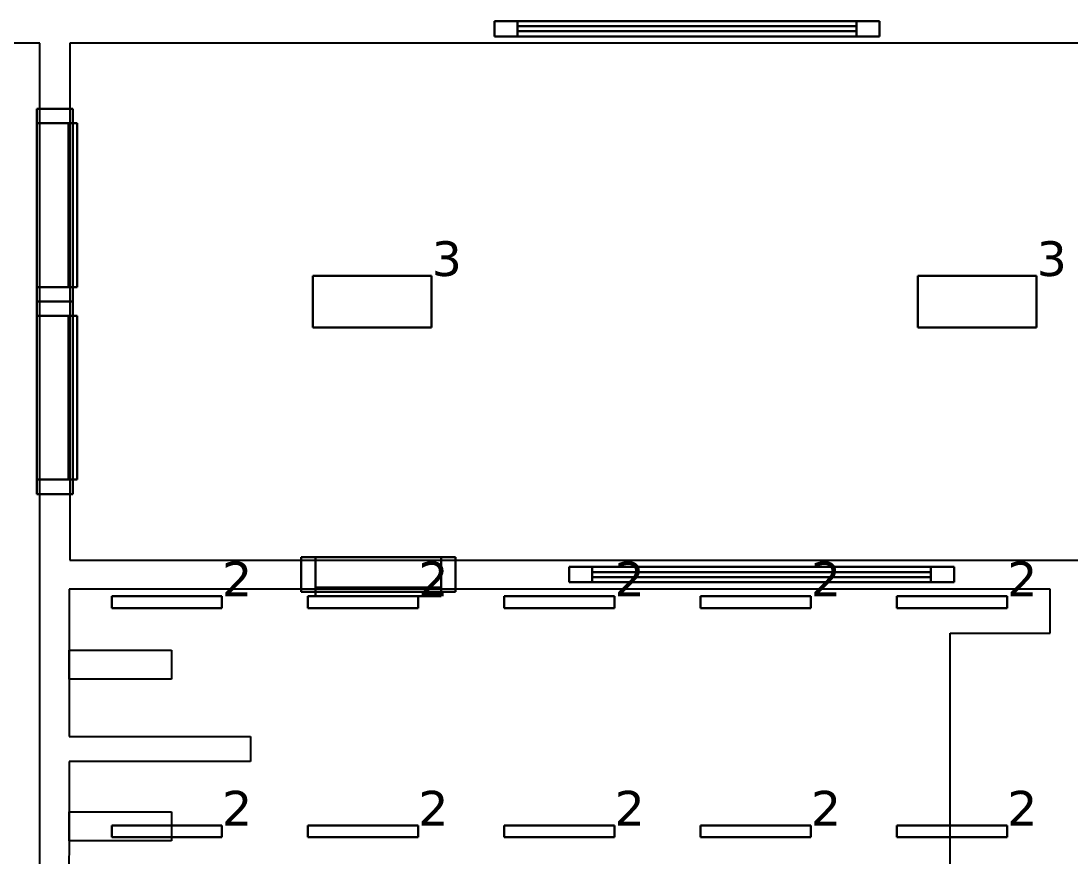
# Model space of a CAD drawing. Header units: inches. Extents: x 28 to 141, y 59 to 110.
# Drawn here: x 83.41 to 88.86, y 88.72 to 93.06 of the extents above; entities that cross this region are included whole.
import ezdxf

# ---------------------------------------------------------------- set-up
doc = ezdxf.new("R2010")
doc.units = ezdxf.units.IN
doc.header["$MEASUREMENT"] = 0
for name, color, linetype, true_color in [('DLX_BLD1_APERT', 7, 'Continuous', 0x969696), ('DLX_BLD1_CALC', 3, 'Continuous', 0x00ff00), ('DLX_BLD1_LUM', 7, 'Continuous', 0xffd400), ('DLX_BLD1_LUMKEY_IDX', 7, 'Continuous', 0x969696)]:
    doc.layers.add(name, color=color, linetype=linetype, true_color=true_color)
doc.styles.add('TableTextStyle', font='')
doc.styles.get('TableTextStyle').set_extended_font_data('VERDANA.TTF')

msp = doc.modelspace()

# ---------------------------------------------------------------- linework, layer by layer
at = {"layer": 'DLX_BLD1_APERT'}
for points in [[(87.8697, 93.063, 0), (85.8697, 93.063, 0)], [(85.8697, 93.063, 0), (85.8697, 92.983, 0)], [(85.8697, 92.983, 0), (85.8697, 93.063, 0)], [(85.8697, 93.063, 0), (87.8697, 93.063, 0)], [(85.8697, 92.983, 0), (85.8697, 93.063, 0)], [(85.8697, 93.063, 0), (85.8697, 93.063, 0)], [(85.8697, 93.063, 0), (85.8697, 92.983, 0)], [(85.8697, 93.063, 0), (87.8697, 93.063, 0)], [(87.8697, 93.063, 0), (85.8697, 93.063, 0)], [(85.8697, 93.063, 0), (85.8697, 93.063, 0)], [(85.9897, 93.063, 0), (85.9897, 93.063, 0)], [(85.9897, 93.063, 0), (87.7497, 93.063, 0)], [(87.7497, 93.063, 0), (85.9897, 93.063, 0)], [(85.9897, 93.0355, 0), (85.9897, 93.063, 0)], [(85.9897, 93.063, 0), (87.7497, 93.063, 0)], [(87.7497, 93.063, 0), (85.9897, 93.063, 0)], [(85.9897, 93.063, 0), (85.9897, 93.0355, 0)], [(85.9897, 93.0355, 0), (85.9897, 93.063, 0)], [(85.9897, 93.063, 0), (85.9897, 93.063, 0)], [(85.9897, 93.063, 0), (85.9897, 93.0355, 0)], [(87.7497, 93.063, 0), (87.7497, 93.063, 0)], [(87.7497, 93.063, 0), (87.7497, 93.0355, 0)], [(87.7497, 93.0355, 0), (87.7497, 93.063, 0)], [(87.7497, 93.063, 0), (87.7497, 93.063, 0)], [(87.7497, 93.063, 0), (87.7497, 93.0355, 0)], [(87.7497, 93.0355, 0), (87.7497, 93.063, 0)], [(87.8697, 92.983, 0), (87.8697, 93.063, 0)], [(87.8697, 92.983, 0), (87.8697, 93.063, 0)], [(87.8697, 93.063, 0), (87.8697, 93.063, 0)], [(87.8697, 93.063, 0), (87.8697, 92.983, 0)], [(87.8697, 93.063, 0), (87.8697, 92.983, 0)], [(87.8697, 93.063, 0), (87.8697, 93.063, 0)], [(87.7497, 93.0355, 0), (85.9897, 93.0355, 0)], [(85.9897, 93.0355, 0), (87.7497, 93.0355, 0)], [(85.9897, 93.0105, 0), (85.9897, 93.0355, 0)], [(85.9897, 93.0355, 0), (87.7497, 93.0355, 0)], [(87.7497, 93.0355, 0), (85.9897, 93.0355, 0)], [(85.9897, 93.0355, 0), (85.9897, 93.0105, 0)], [(85.9897, 93.0355, 0), (85.9897, 93.0355, 0)], [(85.9897, 93.0355, 0), (85.9897, 93.0355, 0)], [(85.9897, 93.0355, 0), (85.9897, 93.0105, 0)], [(85.9897, 93.0105, 0), (85.9897, 93.0355, 0)], [(87.7497, 93.0355, 0), (85.9897, 93.0355, 0)], [(85.9897, 93.0355, 0), (85.9897, 93.0105, 0)], [(85.9897, 93.0355, 0), (87.7497, 93.0355, 0)], [(87.7497, 93.0355, 0), (85.9897, 93.0355, 0)], [(85.9897, 93.0355, 0), (85.9897, 93.0355, 0)], [(85.9897, 93.0105, 0), (85.9897, 93.0355, 0)], [(85.9897, 93.0355, 0), (87.7497, 93.0355, 0)], [(85.9897, 93.0105, 0), (85.9897, 93.0355, 0)], [(85.9897, 93.0355, 0), (85.9897, 93.0355, 0)], [(85.9897, 93.0355, 0), (85.9897, 93.0105, 0)], [(85.9897, 93.0105, 0), (87.7497, 93.0105, 0)], [(85.9897, 92.983, 0), (85.9897, 93.0105, 0)], [(85.9897, 93.0105, 0), (85.9897, 93.0105, 0)], [(85.9897, 93.0105, 0), (85.9897, 92.983, 0)], [(85.9897, 92.983, 0), (85.9897, 93.0105, 0)], [(87.7497, 93.0105, 0), (85.9897, 93.0105, 0)], [(85.9897, 93.0105, 0), (85.9897, 92.983, 0)], [(87.7497, 93.0105, 0), (85.9897, 93.0105, 0)], [(85.9897, 93.0105, 0), (87.7497, 93.0105, 0)], [(85.9897, 93.0105, 0), (85.9897, 93.0105, 0)], [(85.9897, 93.0105, 0), (87.7497, 93.0105, 0)], [(87.7497, 93.0105, 0), (85.9897, 93.0105, 0)], [(85.9897, 93.0105, 0), (85.9897, 93.0105, 0)], [(85.9897, 93.0105, 0), (87.7497, 93.0105, 0)], [(87.7497, 93.0105, 0), (85.9897, 93.0105, 0)], [(85.9897, 93.0105, 0), (85.9897, 93.0105, 0)], [(87.7497, 93.0355, 0), (87.7497, 93.0105, 0)], [(87.7497, 93.0355, 0), (87.7497, 93.0355, 0)], [(87.7497, 93.0355, 0), (87.7497, 93.0355, 0)], [(87.7497, 93.0355, 0), (87.7497, 93.0105, 0)], [(87.7497, 93.0105, 0), (87.7497, 93.0355, 0)], [(87.7497, 93.0105, 0), (87.7497, 93.0355, 0)], [(87.7497, 93.0105, 0), (87.7497, 93.0355, 0)], [(87.7497, 93.0355, 0), (87.7497, 93.0355, 0)], [(87.7497, 93.0355, 0), (87.7497, 93.0105, 0)], [(87.7497, 93.0105, 0), (87.7497, 93.0355, 0)], [(87.7497, 93.0355, 0), (87.7497, 93.0355, 0)], [(87.7497, 93.0355, 0), (87.7497, 93.0105, 0)], [(87.7497, 93.0105, 0), (87.7497, 92.983, 0)], [(87.7497, 93.0105, 0), (87.7497, 93.0105, 0)], [(87.7497, 93.0105, 0), (87.7497, 92.983, 0)], [(87.7497, 92.983, 0), (87.7497, 93.0105, 0)], [(87.7497, 92.983, 0), (87.7497, 93.0105, 0)], [(87.7497, 93.0105, 0), (87.7497, 93.0105, 0)], [(87.7497, 93.0105, 0), (87.7497, 93.0105, 0)], [(87.7497, 93.0105, 0), (87.7497, 93.0105, 0)], [(85.8697, 92.983, 0), (87.8697, 92.983, 0)], [(87.8697, 92.983, 0), (85.8697, 92.983, 0)], [(85.8697, 92.983, 0), (85.8697, 92.983, 0)], [(85.8697, 92.983, 0), (87.8697, 92.983, 0)], [(87.8697, 92.983, 0), (85.8697, 92.983, 0)], [(85.8697, 92.983, 0), (85.8697, 92.983, 0)], [(85.9897, 92.983, 0), (85.9897, 92.983, 0)], [(85.9897, 92.983, 0), (87.7497, 92.983, 0)], [(87.7497, 92.983, 0), (85.9897, 92.983, 0)], [(87.7497, 92.983, 0), (85.9897, 92.983, 0)], [(85.9897, 92.983, 0), (85.9897, 92.983, 0)], [(85.9897, 92.983, 0), (87.7497, 92.983, 0)], [(87.7497, 92.983, 0), (87.7497, 92.983, 0)], [(87.7497, 92.983, 0), (87.7497, 92.983, 0)], [(87.8697, 92.983, 0), (87.8697, 92.983, 0)], [(87.8697, 92.983, 0), (87.8697, 92.983, 0)], [(83.6783, 92.6068, 0), (83.4926, 92.6068, 0)], [(83.4926, 92.6068, 0), (83.4926, 91.6068, 0)], [(83.6783, 92.6068, 0), (83.4926, 92.6068, 0)], [(83.4926, 92.6068, 0), (83.4926, 92.6068, 0)], [(83.4926, 92.6068, 0), (83.6783, 92.6068, 0)], [(83.4926, 92.5319, 0), (83.4926, 92.6068, 0)], [(83.4926, 92.6068, 0), (83.6783, 92.6068, 0)], [(83.4926, 91.6068, 0), (83.4926, 92.6068, 0)], [(83.4926, 92.6068, 0), (83.4926, 92.6068, 0)], [(83.4926, 92.6068, 0), (83.4926, 92.5319, 0)], [(83.6783, 91.6068, 0), (83.6783, 92.6068, 0)], [(83.6783, 92.6068, 0), (83.6783, 92.6068, 0)], [(83.6783, 92.6068, 0), (83.6783, 92.5319, 0)], [(83.6783, 92.5319, 0), (83.6783, 92.6068, 0)], [(83.6783, 92.6068, 0), (83.6783, 92.6068, 0)], [(83.6783, 92.6068, 0), (83.6783, 91.6068, 0)], [(83.6558, 92.5319, 0), (83.4926, 92.5319, 0)], [(83.4926, 92.5319, 0), (83.4926, 92.5319, 0)], [(83.4926, 92.5319, 0), (83.4926, 91.6818, 0)], [(83.4926, 91.6818, 0), (83.4926, 92.5319, 0)], [(83.4926, 92.5319, 0), (83.6558, 92.5319, 0)], [(83.6558, 92.5319, 0), (83.4926, 92.5319, 0)], [(83.4926, 92.5319, 0), (83.4926, 92.5319, 0)], [(83.4926, 92.5319, 0), (83.6558, 92.5319, 0)], [(83.6783, 92.5319, 0), (83.6558, 92.5319, 0)], [(83.6558, 92.5319, 0), (83.6558, 91.6818, 0)], [(83.6558, 92.5319, 0), (83.6558, 92.5319, 0)], [(83.6558, 91.6818, 0), (83.6558, 92.5319, 0)], [(83.6558, 92.5319, 0), (83.6783, 92.5319, 0)], [(83.6558, 92.5319, 0), (83.6558, 92.5319, 0)], [(83.6558, 92.5319, 0), (83.6783, 92.5319, 0)], [(83.6783, 92.5319, 0), (83.6558, 92.5319, 0)], [(83.6558, 91.6818, 0), (83.6558, 92.5319, 0)], [(83.6558, 92.5319, 0), (83.6558, 92.5319, 0)], [(83.6558, 92.5319, 0), (83.6558, 91.6818, 0)], [(83.6558, 91.6818, 0), (83.6558, 92.5319, 0)], [(83.6558, 92.5319, 0), (83.6783, 92.5319, 0)], [(83.6783, 92.5319, 0), (83.6558, 92.5319, 0)], [(83.6558, 92.5319, 0), (83.6558, 91.6818, 0)], [(83.6783, 92.5319, 0), (83.6558, 92.5319, 0)], [(83.6558, 92.5319, 0), (83.6558, 92.5319, 0)], [(83.6558, 92.5319, 0), (83.6783, 92.5319, 0)], [(83.6783, 91.6818, 0), (83.6783, 92.5319, 0)], [(83.6783, 92.5319, 0), (83.6783, 92.5319, 0)], [(83.6783, 92.5319, 0), (83.6783, 91.6818, 0)], [(83.6783, 92.5319, 0), (83.6783, 92.5319, 0)], [(83.6783, 92.5319, 0), (83.7008, 92.5319, 0)], [(83.6783, 92.5319, 0), (83.6783, 92.5319, 0)], [(83.6783, 92.5319, 0), (83.7008, 92.5319, 0)], [(83.7008, 92.5319, 0), (83.6783, 92.5319, 0)], [(83.6783, 92.5319, 0), (83.6783, 91.6818, 0)], [(83.7008, 92.5319, 0), (83.6783, 92.5319, 0)], [(83.6783, 91.6818, 0), (83.6783, 92.5319, 0)], [(83.6783, 92.5319, 0), (83.6783, 92.5319, 0)], [(83.7008, 92.5319, 0), (83.7008, 91.6818, 0)], [(83.7008, 91.6818, 0), (83.7008, 92.5319, 0)], [(83.7008, 92.5319, 0), (83.7008, 92.5319, 0)], [(83.7008, 92.5319, 0), (83.7008, 91.6818, 0)], [(83.7008, 92.5319, 0), (83.7008, 92.5319, 0)], [(83.7008, 91.6818, 0), (83.7008, 92.5319, 0)], [(83.4926, 91.6818, 0), (83.6558, 91.6818, 0)], [(83.4926, 91.6068, 0), (83.4926, 91.6818, 0)], [(83.4926, 91.6818, 0), (83.4926, 91.6818, 0)], [(83.4926, 91.6818, 0), (83.4926, 91.6068, 0)], [(83.6558, 91.6818, 0), (83.4926, 91.6818, 0)], [(83.6558, 91.6818, 0), (83.4926, 91.6818, 0)], [(83.4926, 91.6818, 0), (83.4926, 91.6818, 0)], [(83.4926, 91.6818, 0), (83.6558, 91.6818, 0)], [(83.6558, 91.6818, 0), (83.6783, 91.6818, 0)], [(83.6558, 91.6818, 0), (83.6558, 91.6818, 0)], [(83.6783, 91.6818, 0), (83.6558, 91.6818, 0)], [(83.6558, 91.6818, 0), (83.6558, 91.6818, 0)], [(83.6558, 91.6818, 0), (83.6783, 91.6818, 0)], [(83.6783, 91.6818, 0), (83.6558, 91.6818, 0)], [(83.6558, 91.6818, 0), (83.6558, 91.6818, 0)], [(83.6783, 91.6818, 0), (83.6558, 91.6818, 0)], [(83.6783, 91.6818, 0), (83.6558, 91.6818, 0)], [(83.6558, 91.6818, 0), (83.6558, 91.6818, 0)], [(83.6558, 91.6818, 0), (83.6783, 91.6818, 0)], [(83.6558, 91.6818, 0), (83.6783, 91.6818, 0)], [(83.6783, 91.6818, 0), (83.6783, 91.6068, 0)], [(83.6783, 91.6818, 0), (83.6783, 91.6818, 0)], [(83.6783, 91.6068, 0), (83.6783, 91.6818, 0)], [(83.6783, 91.6818, 0), (83.6783, 91.6818, 0)], [(83.7008, 91.6818, 0), (83.6783, 91.6818, 0)], [(83.6783, 91.6818, 0), (83.6783, 91.6818, 0)], [(83.6783, 91.6818, 0), (83.7008, 91.6818, 0)], [(83.7008, 91.6818, 0), (83.6783, 91.6818, 0)], [(83.6783, 91.6818, 0), (83.7008, 91.6818, 0)], [(83.6783, 91.6818, 0), (83.6783, 91.6818, 0)], [(83.7008, 91.6818, 0), (83.7008, 91.6818, 0)], [(83.7008, 91.6818, 0), (83.7008, 91.6818, 0)], [(83.6783, 91.6068, 0), (83.4926, 91.6068, 0)], [(83.4926, 91.6068, 0), (83.4926, 90.6068, 0)], [(83.6783, 91.6068, 0), (83.4926, 91.6068, 0)], [(83.4926, 91.6068, 0), (83.4926, 91.6068, 0)], [(83.4926, 91.6068, 0), (83.6783, 91.6068, 0)], [(83.4926, 91.5319, 0), (83.4926, 91.6068, 0)], [(83.4926, 91.6068, 0), (83.6783, 91.6068, 0)], [(83.4926, 90.6068, 0), (83.4926, 91.6068, 0)], [(83.4926, 91.6068, 0), (83.4926, 91.6068, 0)], [(83.4926, 91.6068, 0), (83.4926, 91.5319, 0)], [(83.4926, 91.6068, 0), (83.6783, 91.6068, 0)], [(83.6783, 91.6068, 0), (83.4926, 91.6068, 0)], [(83.4926, 91.6068, 0), (83.4926, 91.6068, 0)], [(83.4926, 91.6068, 0), (83.6783, 91.6068, 0)], [(83.6783, 91.6068, 0), (83.4926, 91.6068, 0)], [(83.4926, 91.6068, 0), (83.4926, 91.6068, 0)], [(83.6783, 90.6068, 0), (83.6783, 91.6068, 0)], [(83.6783, 91.6068, 0), (83.6783, 91.6068, 0)], [(83.6783, 91.6068, 0), (83.6783, 91.5319, 0)], [(83.6783, 91.5319, 0), (83.6783, 91.6068, 0)], [(83.6783, 91.6068, 0), (83.6783, 91.6068, 0)], [(83.6783, 91.6068, 0), (83.6783, 90.6068, 0)], [(83.6783, 91.6068, 0), (83.6783, 91.6068, 0)], [(83.6783, 91.6068, 0), (83.6783, 91.6068, 0)], [(83.6558, 91.5319, 0), (83.4926, 91.5319, 0)], [(83.4926, 91.5319, 0), (83.4926, 91.5319, 0)], [(83.4926, 91.5319, 0), (83.4926, 90.6818, 0)], [(83.4926, 90.6818, 0), (83.4926, 91.5319, 0)], [(83.4926, 91.5319, 0), (83.6558, 91.5319, 0)], [(83.6558, 91.5319, 0), (83.4926, 91.5319, 0)], [(83.4926, 91.5319, 0), (83.4926, 91.5319, 0)], [(83.4926, 91.5319, 0), (83.6558, 91.5319, 0)], [(83.6783, 91.5319, 0), (83.6558, 91.5319, 0)], [(83.6558, 91.5319, 0), (83.6558, 90.6818, 0)], [(83.6558, 91.5319, 0), (83.6558, 91.5319, 0)], [(83.6558, 90.6818, 0), (83.6558, 91.5319, 0)], [(83.6558, 91.5319, 0), (83.6783, 91.5319, 0)], [(83.6558, 91.5319, 0), (83.6558, 91.5319, 0)], [(83.6558, 91.5319, 0), (83.6783, 91.5319, 0)], [(83.6783, 91.5319, 0), (83.6558, 91.5319, 0)], [(83.6558, 90.6818, 0), (83.6558, 91.5319, 0)], [(83.6558, 91.5319, 0), (83.6558, 91.5319, 0)], [(83.6558, 91.5319, 0), (83.6558, 90.6818, 0)], [(83.6558, 90.6818, 0), (83.6558, 91.5319, 0)], [(83.6558, 91.5319, 0), (83.6783, 91.5319, 0)], [(83.6783, 91.5319, 0), (83.6558, 91.5319, 0)], [(83.6558, 91.5319, 0), (83.6558, 90.6818, 0)], [(83.6783, 91.5319, 0), (83.6558, 91.5319, 0)], [(83.6558, 91.5319, 0), (83.6558, 91.5319, 0)], [(83.6558, 91.5319, 0), (83.6783, 91.5319, 0)], [(83.6783, 90.6818, 0), (83.6783, 91.5319, 0)], [(83.6783, 91.5319, 0), (83.6783, 91.5319, 0)], [(83.6783, 91.5319, 0), (83.6783, 90.6818, 0)], [(83.6783, 91.5319, 0), (83.6783, 91.5319, 0)], [(83.6783, 91.5319, 0), (83.7008, 91.5319, 0)], [(83.6783, 91.5319, 0), (83.6783, 91.5319, 0)], [(83.6783, 91.5319, 0), (83.7008, 91.5319, 0)], [(83.7008, 91.5319, 0), (83.6783, 91.5319, 0)], [(83.6783, 91.5319, 0), (83.6783, 90.6818, 0)], [(83.7008, 91.5319, 0), (83.6783, 91.5319, 0)], [(83.6783, 90.6818, 0), (83.6783, 91.5319, 0)], [(83.6783, 91.5319, 0), (83.6783, 91.5319, 0)], [(83.7008, 91.5319, 0), (83.7008, 90.6818, 0)], [(83.7008, 90.6818, 0), (83.7008, 91.5319, 0)], [(83.7008, 91.5319, 0), (83.7008, 91.5319, 0)], [(83.7008, 91.5319, 0), (83.7008, 90.6818, 0)], [(83.7008, 91.5319, 0), (83.7008, 91.5319, 0)], [(83.7008, 90.6818, 0), (83.7008, 91.5319, 0)], [(83.4926, 90.6818, 0), (83.6558, 90.6818, 0)], [(83.4926, 90.6068, 0), (83.4926, 90.6818, 0)], [(83.4926, 90.6818, 0), (83.4926, 90.6818, 0)], [(83.4926, 90.6818, 0), (83.4926, 90.6068, 0)], [(83.6558, 90.6818, 0), (83.4926, 90.6818, 0)], [(83.6558, 90.6818, 0), (83.4926, 90.6818, 0)], [(83.4926, 90.6818, 0), (83.4926, 90.6818, 0)], [(83.4926, 90.6818, 0), (83.6558, 90.6818, 0)], [(83.6558, 90.6818, 0), (83.6783, 90.6818, 0)], [(83.6558, 90.6818, 0), (83.6558, 90.6818, 0)], [(83.6783, 90.6818, 0), (83.6558, 90.6818, 0)], [(83.6558, 90.6818, 0), (83.6558, 90.6818, 0)], [(83.6558, 90.6818, 0), (83.6783, 90.6818, 0)], [(83.6783, 90.6818, 0), (83.6558, 90.6818, 0)], [(83.6558, 90.6818, 0), (83.6558, 90.6818, 0)], [(83.6783, 90.6818, 0), (83.6558, 90.6818, 0)], [(83.6783, 90.6818, 0), (83.6558, 90.6818, 0)], [(83.6558, 90.6818, 0), (83.6558, 90.6818, 0)], [(83.6558, 90.6818, 0), (83.6783, 90.6818, 0)], [(83.6558, 90.6818, 0), (83.6783, 90.6818, 0)], [(83.6783, 90.6818, 0), (83.6783, 90.6068, 0)], [(83.6783, 90.6818, 0), (83.6783, 90.6818, 0)], [(83.6783, 90.6068, 0), (83.6783, 90.6818, 0)], [(83.6783, 90.6818, 0), (83.6783, 90.6818, 0)], [(83.7008, 90.6818, 0), (83.6783, 90.6818, 0)], [(83.6783, 90.6818, 0), (83.6783, 90.6818, 0)], [(83.6783, 90.6818, 0), (83.7008, 90.6818, 0)], [(83.7008, 90.6818, 0), (83.6783, 90.6818, 0)], [(83.6783, 90.6818, 0), (83.7008, 90.6818, 0)], [(83.6783, 90.6818, 0), (83.6783, 90.6818, 0)], [(83.7008, 90.6818, 0), (83.7008, 90.6818, 0)], [(83.7008, 90.6818, 0), (83.7008, 90.6818, 0)], [(83.4926, 90.6068, 0), (83.6783, 90.6068, 0)], [(83.6783, 90.6068, 0), (83.4926, 90.6068, 0)], [(83.4926, 90.6068, 0), (83.4926, 90.6068, 0)], [(83.4926, 90.6068, 0), (83.6783, 90.6068, 0)], [(83.6783, 90.6068, 0), (83.4926, 90.6068, 0)], [(83.4926, 90.6068, 0), (83.4926, 90.6068, 0)], [(83.6783, 90.6068, 0), (83.6783, 90.6068, 0)], [(83.6783, 90.6068, 0), (83.6783, 90.6068, 0)], [(85.6672, 90.2789, 0), (84.8652, 90.2789, 0)], [(84.8652, 90.2789, 0), (84.8652, 90.0989, 0)], [(84.8652, 90.0989, 0), (84.8652, 90.2789, 0)], [(84.8652, 90.2789, 0), (84.8652, 90.2789, 0)], [(84.8652, 90.2789, 0), (84.8652, 90.0989, 0)], [(84.8652, 90.0989, 0), (84.8652, 90.2789, 0)], [(84.8652, 90.2789, 0), (84.9402, 90.2789, 0)], [(84.9402, 90.2789, 0), (84.8652, 90.2789, 0)], [(84.8652, 90.2789, 0), (84.8652, 90.2789, 0)], [(84.8652, 90.2789, 0), (85.6672, 90.2789, 0)], [(84.9402, 90.2789, 0), (84.9402, 90.1214, 0)], [(84.9402, 90.2789, 0), (84.9402, 90.2789, 0)], [(85.5922, 90.2789, 0), (84.9402, 90.2789, 0)], [(84.9402, 90.1214, 0), (84.9402, 90.2789, 0)], [(84.9402, 90.2789, 0), (85.5922, 90.2789, 0)], [(84.9402, 90.1214, 0), (84.9402, 90.2789, 0)], [(84.9402, 90.2789, 0), (84.9402, 90.2789, 0)], [(84.9402, 90.2789, 0), (84.9402, 90.1214, 0)], [(85.5922, 90.1214, 0), (85.5922, 90.2789, 0)], [(85.5922, 90.2789, 0), (85.6672, 90.2789, 0)], [(85.6672, 90.2789, 0), (85.5922, 90.2789, 0)], [(85.5922, 90.2789, 0), (85.5922, 90.2789, 0)], [(85.5922, 90.2789, 0), (85.5922, 90.1214, 0)], [(85.5922, 90.1214, 0), (85.5922, 90.2789, 0)], [(85.5922, 90.2789, 0), (85.5922, 90.2789, 0)], [(85.5922, 90.2789, 0), (85.5922, 90.1214, 0)], [(85.6672, 90.0989, 0), (85.6672, 90.2789, 0)], [(85.6672, 90.0989, 0), (85.6672, 90.2789, 0)], [(85.6672, 90.2789, 0), (85.6672, 90.2789, 0)], [(85.6672, 90.2789, 0), (85.6672, 90.0989, 0)], [(85.6672, 90.2789, 0), (85.6672, 90.0989, 0)], [(85.6672, 90.2789, 0), (85.6672, 90.2789, 0)], [(88.2565, 90.2289, 0), (86.2565, 90.2289, 0)], [(86.2565, 90.2289, 0), (86.2565, 90.1489, 0)], [(86.2565, 90.2289, 0), (86.2565, 90.2289, 0)], [(86.2565, 90.2289, 0), (86.2565, 90.1489, 0)], [(86.2565, 90.1489, 0), (86.2565, 90.2289, 0)], [(86.2565, 90.2289, 0), (88.2565, 90.2289, 0)], [(86.2565, 90.1489, 0), (86.2565, 90.2289, 0)], [(88.2565, 90.2289, 0), (86.2565, 90.2289, 0)], [(86.2565, 90.2289, 0), (86.2565, 90.2289, 0)], [(86.2565, 90.2289, 0), (88.2565, 90.2289, 0)], [(88.1365, 90.2289, 0), (86.3765, 90.2289, 0)], [(86.3765, 90.2289, 0), (86.3765, 90.2289, 0)], [(86.3765, 90.2289, 0), (88.1365, 90.2289, 0)], [(86.3765, 90.2014, 0), (86.3765, 90.2289, 0)], [(86.3765, 90.2289, 0), (88.1365, 90.2289, 0)], [(86.3765, 90.2014, 0), (86.3765, 90.2289, 0)], [(86.3765, 90.2289, 0), (86.3765, 90.2289, 0)], [(86.3765, 90.2289, 0), (86.3765, 90.2014, 0)], [(88.1365, 90.2289, 0), (86.3765, 90.2289, 0)], [(86.3765, 90.2289, 0), (86.3765, 90.2014, 0)], [(88.1365, 90.2289, 0), (88.1365, 90.2289, 0)], [(88.1365, 90.2289, 0), (88.1365, 90.2014, 0)], [(88.1365, 90.2014, 0), (88.1365, 90.2289, 0)], [(88.1365, 90.2289, 0), (88.1365, 90.2289, 0)], [(88.1365, 90.2289, 0), (88.1365, 90.2014, 0)], [(88.1365, 90.2014, 0), (88.1365, 90.2289, 0)], [(88.2565, 90.1489, 0), (88.2565, 90.2289, 0)], [(88.2565, 90.2289, 0), (88.2565, 90.1489, 0)], [(88.2565, 90.2289, 0), (88.2565, 90.2289, 0)], [(88.2565, 90.2289, 0), (88.2565, 90.1489, 0)], [(88.2565, 90.1489, 0), (88.2565, 90.2289, 0)], [(88.2565, 90.2289, 0), (88.2565, 90.2289, 0)], [(88.1365, 90.2014, 0), (86.3765, 90.2014, 0)], [(86.3765, 90.2014, 0), (86.3765, 90.2014, 0)], [(86.3765, 90.2014, 0), (88.1365, 90.2014, 0)], [(86.3765, 90.1764, 0), (86.3765, 90.2014, 0)], [(86.3765, 90.2014, 0), (88.1365, 90.2014, 0)], [(86.3765, 90.1764, 0), (86.3765, 90.2014, 0)], [(86.3765, 90.2014, 0), (86.3765, 90.2014, 0)], [(86.3765, 90.2014, 0), (86.3765, 90.1764, 0)], [(88.1365, 90.2014, 0), (86.3765, 90.2014, 0)], [(86.3765, 90.2014, 0), (86.3765, 90.1764, 0)], [(88.1365, 90.2014, 0), (86.3765, 90.2014, 0)], [(86.3765, 90.2014, 0), (86.3765, 90.2014, 0)], [(86.3765, 90.2014, 0), (88.1365, 90.2014, 0)], [(88.1365, 90.2014, 0), (86.3765, 90.2014, 0)], [(86.3765, 90.2014, 0), (86.3765, 90.1764, 0)], [(86.3765, 90.2014, 0), (88.1365, 90.2014, 0)], [(86.3765, 90.1764, 0), (86.3765, 90.2014, 0)], [(86.3765, 90.2014, 0), (86.3765, 90.2014, 0)], [(86.3765, 90.2014, 0), (86.3765, 90.1764, 0)], [(86.3765, 90.1764, 0), (86.3765, 90.2014, 0)], [(86.3765, 90.1764, 0), (88.1365, 90.1764, 0)], [(86.3765, 90.1489, 0), (86.3765, 90.1764, 0)], [(88.1365, 90.1764, 0), (86.3765, 90.1764, 0)], [(86.3765, 90.1764, 0), (86.3765, 90.1764, 0)], [(86.3765, 90.1764, 0), (86.3765, 90.1489, 0)], [(86.3765, 90.1489, 0), (86.3765, 90.1764, 0)], [(86.3765, 90.1764, 0), (86.3765, 90.1764, 0)], [(88.1365, 90.1764, 0), (86.3765, 90.1764, 0)], [(86.3765, 90.1764, 0), (86.3765, 90.1489, 0)], [(86.3765, 90.1764, 0), (88.1365, 90.1764, 0)], [(86.3765, 90.1764, 0), (88.1365, 90.1764, 0)], [(88.1365, 90.1764, 0), (86.3765, 90.1764, 0)], [(86.3765, 90.1764, 0), (86.3765, 90.1764, 0)], [(86.3765, 90.1764, 0), (88.1365, 90.1764, 0)], [(88.1365, 90.1764, 0), (86.3765, 90.1764, 0)], [(86.3765, 90.1764, 0), (86.3765, 90.1764, 0)], [(88.1365, 90.2014, 0), (88.1365, 90.2014, 0)], [(88.1365, 90.2014, 0), (88.1365, 90.1764, 0)], [(88.1365, 90.1764, 0), (88.1365, 90.2014, 0)], [(88.1365, 90.1764, 0), (88.1365, 90.2014, 0)], [(88.1365, 90.2014, 0), (88.1365, 90.2014, 0)], [(88.1365, 90.2014, 0), (88.1365, 90.1764, 0)], [(88.1365, 90.2014, 0), (88.1365, 90.2014, 0)], [(88.1365, 90.1764, 0), (88.1365, 90.2014, 0)], [(88.1365, 90.2014, 0), (88.1365, 90.1764, 0)], [(88.1365, 90.2014, 0), (88.1365, 90.2014, 0)], [(88.1365, 90.2014, 0), (88.1365, 90.1764, 0)], [(88.1365, 90.1764, 0), (88.1365, 90.2014, 0)], [(88.1365, 90.1764, 0), (88.1365, 90.1489, 0)], [(88.1365, 90.1489, 0), (88.1365, 90.1764, 0)], [(88.1365, 90.1764, 0), (88.1365, 90.1764, 0)], [(88.1365, 90.1764, 0), (88.1365, 90.1489, 0)], [(88.1365, 90.1489, 0), (88.1365, 90.1764, 0)], [(88.1365, 90.1764, 0), (88.1365, 90.1764, 0)], [(88.1365, 90.1764, 0), (88.1365, 90.1764, 0)], [(88.1365, 90.1764, 0), (88.1365, 90.1764, 0)], [(84.9402, 90.1214, 0), (84.9402, 90.0989, 0)], [(85.5922, 90.1214, 0), (84.9402, 90.1214, 0)], [(84.9402, 90.1214, 0), (84.9402, 90.1214, 0)], [(84.9402, 90.1214, 0), (85.5922, 90.1214, 0)], [(84.9402, 90.0989, 0), (84.9402, 90.1214, 0)], [(84.9402, 90.1214, 0), (84.9402, 90.1214, 0)], [(84.9402, 90.1214, 0), (84.9402, 90.0989, 0)], [(84.9402, 90.0989, 0), (84.9402, 90.1214, 0)], [(84.9402, 90.1214, 0), (85.5922, 90.1214, 0)], [(85.5922, 90.1214, 0), (84.9402, 90.1214, 0)], [(84.9402, 90.1214, 0), (84.9402, 90.1214, 0)], [(84.9402, 90.0989, 0), (84.9402, 90.1214, 0)], [(84.9402, 90.1214, 0), (85.5922, 90.1214, 0)], [(84.9402, 90.0989, 0), (84.9402, 90.1214, 0)], [(84.9402, 90.1214, 0), (84.9402, 90.1214, 0)], [(84.9402, 90.1214, 0), (84.9402, 90.0989, 0)], [(85.5922, 90.1214, 0), (84.9402, 90.1214, 0)], [(84.9402, 90.1214, 0), (84.9402, 90.0989, 0)], [(85.5922, 90.0989, 0), (85.5922, 90.1214, 0)], [(85.5922, 90.1214, 0), (85.5922, 90.1214, 0)], [(85.5922, 90.1214, 0), (85.5922, 90.0989, 0)], [(85.5922, 90.1214, 0), (85.5922, 90.1214, 0)], [(85.5922, 90.1214, 0), (85.5922, 90.0989, 0)], [(85.5922, 90.0989, 0), (85.5922, 90.1214, 0)], [(85.5922, 90.1214, 0), (85.5922, 90.1214, 0)], [(85.5922, 90.1214, 0), (85.5922, 90.0989, 0)], [(85.5922, 90.0989, 0), (85.5922, 90.1214, 0)], [(85.5922, 90.0989, 0), (85.5922, 90.1214, 0)], [(85.5922, 90.1214, 0), (85.5922, 90.1214, 0)], [(85.5922, 90.1214, 0), (85.5922, 90.0989, 0)], [(86.2565, 90.1489, 0), (88.2565, 90.1489, 0)], [(86.2565, 90.1489, 0), (86.2565, 90.1489, 0)], [(88.2565, 90.1489, 0), (86.2565, 90.1489, 0)], [(88.2565, 90.1489, 0), (86.2565, 90.1489, 0)], [(86.2565, 90.1489, 0), (86.2565, 90.1489, 0)], [(86.2565, 90.1489, 0), (88.2565, 90.1489, 0)], [(88.1365, 90.1489, 0), (86.3765, 90.1489, 0)], [(86.3765, 90.1489, 0), (86.3765, 90.1489, 0)], [(86.3765, 90.1489, 0), (88.1365, 90.1489, 0)], [(88.1365, 90.1489, 0), (86.3765, 90.1489, 0)], [(86.3765, 90.1489, 0), (86.3765, 90.1489, 0)], [(86.3765, 90.1489, 0), (88.1365, 90.1489, 0)], [(88.1365, 90.1489, 0), (88.1365, 90.1489, 0)], [(88.1365, 90.1489, 0), (88.1365, 90.1489, 0)], [(88.2565, 90.1489, 0), (88.2565, 90.1489, 0)], [(88.2565, 90.1489, 0), (88.2565, 90.1489, 0)], [(84.8652, 90.0989, 0), (85.6672, 90.0989, 0)], [(84.8652, 90.0989, 0), (84.8652, 90.0989, 0)], [(84.9402, 90.0989, 0), (84.8652, 90.0989, 0)], [(85.6672, 90.0989, 0), (84.8652, 90.0989, 0)], [(84.8652, 90.0989, 0), (84.8652, 90.0989, 0)], [(84.8652, 90.0989, 0), (84.9402, 90.0989, 0)], [(84.9402, 90.0989, 0), (84.9402, 90.0989, 0)], [(84.9402, 90.0989, 0), (85.5922, 90.0989, 0)], [(85.5922, 90.0989, 0), (84.9402, 90.0989, 0)], [(84.9402, 90.0989, 0), (84.9402, 90.0989, 0)], [(84.9402, 90.0764, 0), (84.9402, 90.0989, 0)], [(84.9402, 90.0989, 0), (84.9402, 90.0989, 0)], [(84.9402, 90.0989, 0), (84.9402, 90.0764, 0)], [(84.9402, 90.0764, 0), (84.9402, 90.0989, 0)], [(85.5922, 90.0989, 0), (84.9402, 90.0989, 0)], [(84.9402, 90.0989, 0), (84.9402, 90.0764, 0)], [(84.9402, 90.0989, 0), (84.9402, 90.0989, 0)], [(84.9402, 90.0989, 0), (85.5922, 90.0989, 0)], [(85.5922, 90.0764, 0), (84.9402, 90.0764, 0)], [(84.9402, 90.0764, 0), (85.5922, 90.0764, 0)], [(85.5922, 90.0764, 0), (84.9402, 90.0764, 0)], [(84.9402, 90.0764, 0), (84.9402, 90.0764, 0)], [(84.9402, 90.0764, 0), (84.9402, 90.0764, 0)], [(84.9402, 90.0764, 0), (85.5922, 90.0764, 0)], [(85.6672, 90.0989, 0), (85.5922, 90.0989, 0)], [(85.5922, 90.0989, 0), (85.5922, 90.0989, 0)], [(85.5922, 90.0989, 0), (85.6672, 90.0989, 0)], [(85.5922, 90.0989, 0), (85.5922, 90.0989, 0)], [(85.5922, 90.0989, 0), (85.5922, 90.0764, 0)], [(85.5922, 90.0989, 0), (85.5922, 90.0989, 0)], [(85.5922, 90.0989, 0), (85.5922, 90.0764, 0)], [(85.5922, 90.0764, 0), (85.5922, 90.0989, 0)], [(85.5922, 90.0764, 0), (85.5922, 90.0989, 0)], [(85.5922, 90.0989, 0), (85.5922, 90.0989, 0)], [(85.5922, 90.0764, 0), (85.5922, 90.0764, 0)], [(85.5922, 90.0764, 0), (85.5922, 90.0764, 0)], [(85.6672, 90.0989, 0), (85.6672, 90.0989, 0)], [(85.6672, 90.0989, 0), (85.6672, 90.0989, 0)]]:
    msp.add_polyline3d(points, dxfattribs=at)
at = {"layer": 'DLX_BLD1_CALC'}
for points in [[(83.5076, 92.948, 0), (81.4002, 92.948, 0)], [(83.5076, 92.6068, 0), (83.5076, 92.948, 0)], [(108.8023, 92.948, 0), (83.6633, 92.948, 0)], [(83.6633, 92.948, 0), (83.6633, 92.6068, 0)], [(83.5076, 92.6068, 0), (83.4926, 92.6068, 0)], [(83.4926, 92.6068, 0), (83.4926, 92.5319, 0)], [(83.4926, 92.5319, 0), (83.4926, 92.6068, 0)], [(83.4926, 92.6068, 0), (83.5076, 92.6068, 0)], [(83.5076, 92.5319, 0), (83.5076, 92.6068, 0)], [(83.6633, 92.6068, 0), (83.6783, 92.6068, 0)], [(83.6783, 92.6068, 0), (83.6633, 92.6068, 0)], [(83.6633, 92.6068, 0), (83.6633, 91.6068, 0)], [(83.6783, 92.6068, 0), (83.6783, 92.5319, 0)], [(83.6783, 92.5319, 0), (83.6783, 92.6068, 0)], [(83.4926, 92.5319, 0), (83.5076, 92.5319, 0)], [(83.5076, 92.5319, 0), (83.4926, 92.5319, 0)], [(83.5076, 91.6818, 0), (83.5076, 92.5319, 0)], [(83.6783, 92.5319, 0), (83.7008, 92.5319, 0)], [(83.7008, 92.5319, 0), (83.6783, 92.5319, 0)], [(83.7008, 92.5319, 0), (83.7008, 91.6818, 0)], [(83.7008, 91.6818, 0), (83.7008, 92.5319, 0)], [(83.5076, 91.6818, 0), (83.4926, 91.6818, 0)], [(83.4926, 91.6818, 0), (83.4926, 91.6068, 0)], [(83.4926, 91.6068, 0), (83.4926, 91.6818, 0)], [(83.4926, 91.6818, 0), (83.5076, 91.6818, 0)], [(83.5076, 91.6068, 0), (83.5076, 91.6818, 0)], [(83.7008, 91.6818, 0), (83.6783, 91.6818, 0)], [(83.6783, 91.6818, 0), (83.6783, 91.6068, 0)], [(83.6783, 91.6818, 0), (83.7008, 91.6818, 0)], [(83.6783, 91.6068, 0), (83.6783, 91.6818, 0)], [(83.5076, 91.6068, 0), (83.4926, 91.6068, 0)], [(83.4926, 91.6068, 0), (83.4926, 91.5319, 0)], [(83.4926, 91.6068, 0), (83.5076, 91.6068, 0)], [(83.4926, 91.5319, 0), (83.4926, 91.6068, 0)], [(83.5076, 91.5319, 0), (83.5076, 91.6068, 0)], [(83.6783, 91.6068, 0), (83.6633, 91.6068, 0)], [(83.6633, 91.6068, 0), (83.6633, 90.6068, 0)], [(83.6633, 91.6068, 0), (83.6783, 91.6068, 0)], [(83.6783, 91.6068, 0), (83.6783, 91.5319, 0)], [(83.6783, 91.5319, 0), (83.6783, 91.6068, 0)], [(83.4926, 91.5319, 0), (83.5076, 91.5319, 0)], [(83.5076, 91.5319, 0), (83.4926, 91.5319, 0)], [(83.5076, 90.6818, 0), (83.5076, 91.5319, 0)], [(83.6783, 91.5319, 0), (83.7008, 91.5319, 0)], [(83.7008, 91.5319, 0), (83.6783, 91.5319, 0)], [(83.7008, 91.5319, 0), (83.7008, 90.6818, 0)], [(83.7008, 90.6818, 0), (83.7008, 91.5319, 0)], [(83.5076, 90.6818, 0), (83.4926, 90.6818, 0)], [(83.4926, 90.6818, 0), (83.4926, 90.6068, 0)], [(83.4926, 90.6068, 0), (83.4926, 90.6818, 0)], [(83.4926, 90.6818, 0), (83.5076, 90.6818, 0)], [(83.5076, 90.6068, 0), (83.5076, 90.6818, 0)], [(83.7008, 90.6818, 0), (83.6783, 90.6818, 0)], [(83.6783, 90.6818, 0), (83.6783, 90.6068, 0)], [(83.6783, 90.6818, 0), (83.7008, 90.6818, 0)], [(83.6783, 90.6068, 0), (83.6783, 90.6818, 0)], [(83.4926, 90.6068, 0), (83.5076, 90.6068, 0)], [(83.5076, 90.6068, 0), (83.4926, 90.6068, 0)], [(83.5076, 84.7489, 0), (83.5076, 90.6068, 0)], [(83.6783, 90.6068, 0), (83.6633, 90.6068, 0)], [(83.6633, 90.6068, 0), (83.6633, 90.2639, 0)], [(83.6633, 90.6068, 0), (83.6783, 90.6068, 0)], [(84.9402, 90.2789, 0), (84.8652, 90.2789, 0)], [(84.8652, 90.2789, 0), (84.8652, 90.2639, 0)], [(84.8652, 90.2639, 0), (84.8652, 90.2789, 0)], [(84.8652, 90.2789, 0), (84.9402, 90.2789, 0)], [(84.9402, 90.2639, 0), (84.9402, 90.2789, 0)], [(84.9402, 90.2789, 0), (84.9402, 90.2639, 0)], [(85.5922, 90.2789, 0), (85.5922, 90.2639, 0)], [(85.6672, 90.2789, 0), (85.5922, 90.2789, 0)], [(85.5922, 90.2639, 0), (85.5922, 90.2789, 0)], [(85.5922, 90.2789, 0), (85.6672, 90.2789, 0)], [(85.6672, 90.2639, 0), (85.6672, 90.2789, 0)], [(85.6672, 90.2789, 0), (85.6672, 90.2639, 0)], [(83.6633, 90.2639, 0), (84.8652, 90.2639, 0)], [(84.8652, 90.2639, 0), (84.9402, 90.2639, 0)], [(84.9402, 90.2639, 0), (85.5922, 90.2639, 0)], [(85.5922, 90.2639, 0), (85.6672, 90.2639, 0)], [(85.6672, 90.2639, 0), (97.9391, 90.2639, 0)], [(83.6598, 90.1139, 0), (83.6596, 89.7968, 0)], [(84.8652, 90.1139, 0), (83.6598, 90.1139, 0)], [(85.6672, 90.1139, 0), (84.8652, 90.1139, 0)], [(84.8652, 90.1139, 0), (84.8652, 90.0989, 0)], [(84.8652, 90.0989, 0), (84.8652, 90.1139, 0)], [(85.6672, 90.0989, 0), (85.6672, 90.1139, 0)], [(88.7557, 90.1139, 0), (85.6672, 90.1139, 0)], [(85.6672, 90.1139, 0), (85.6672, 90.0989, 0)], [(88.7557, 89.8849, 0), (88.7557, 90.1139, 0)], [(84.8652, 90.0989, 0), (84.9402, 90.0989, 0)], [(84.9402, 90.0989, 0), (84.8652, 90.0989, 0)], [(84.9402, 90.0989, 0), (84.9402, 90.0764, 0)], [(84.9402, 90.0764, 0), (84.9402, 90.0989, 0)], [(84.9402, 90.0764, 0), (85.5922, 90.0764, 0)], [(85.5922, 90.0764, 0), (84.9402, 90.0764, 0)], [(85.5922, 90.0764, 0), (85.5922, 90.0989, 0)], [(85.5922, 90.0989, 0), (85.6672, 90.0989, 0)], [(85.5922, 90.0989, 0), (85.5922, 90.0764, 0)], [(85.6672, 90.0989, 0), (85.5922, 90.0989, 0)], [(88.2357, 86.6049, 0), (88.2357, 89.8849, 0)], [(88.2357, 89.8849, 0), (88.7557, 89.8849, 0)], [(83.6596, 89.7968, 0), (83.6595, 89.3489, 0)], [(83.6596, 89.7968, 0), (84.1917, 89.7968, 0)], [(83.6596, 89.6468, 0), (83.6596, 89.7968, 0)], [(84.1917, 89.7968, 0), (84.1917, 89.6468, 0)], [(84.1917, 89.6468, 0), (83.6596, 89.6468, 0)], [(83.6595, 89.3489, 0), (84.6027, 89.3489, 0)], [(84.6027, 89.3489, 0), (84.6027, 89.2189, 0)], [(83.6594, 89.2189, 0), (83.6593, 88.9566, 0)], [(84.6027, 89.2189, 0), (83.6594, 89.2189, 0)], [(83.6593, 88.9566, 0), (83.6591, 88.5039, 0)], [(83.6593, 88.9566, 0), (84.1913, 88.9566, 0)], [(83.6593, 88.8066, 0), (83.6593, 88.9566, 0)], [(84.1913, 88.9566, 0), (84.1913, 88.8066, 0)], [(84.1913, 88.8066, 0), (83.6593, 88.8066, 0)]]:
    msp.add_polyline3d(points, dxfattribs=at)
at = {"layer": 'DLX_BLD1_LUM'}
for points in [[(84.926, 91.4724, 0), (84.926, 91.7394, 0)], [(84.926, 91.7394, 0), (84.926, 91.7394, 0)], [(84.926, 91.7394, 0), (84.926, 91.4724, 0)], [(84.926, 91.7394, 0), (85.543, 91.7394, 0)], [(85.543, 91.7394, 0), (84.926, 91.7394, 0)], [(84.926, 91.7394, 0), (84.926, 91.7394, 0)], [(84.926, 91.7394, 0), (84.926, 91.4724, 0)], [(85.543, 91.7394, 0), (84.926, 91.7394, 0)], [(84.926, 91.4724, 0), (84.926, 91.7394, 0)], [(84.926, 91.7394, 0), (85.543, 91.7394, 0)], [(85.543, 91.7394, 0), (85.543, 91.4724, 0)], [(85.543, 91.4724, 0), (85.543, 91.7394, 0)], [(85.543, 91.7394, 0), (85.543, 91.7394, 0)], [(85.543, 91.7394, 0), (85.543, 91.7394, 0)], [(85.543, 91.4724, 0), (85.543, 91.7394, 0)], [(85.543, 91.7394, 0), (85.543, 91.4724, 0)], [(88.0683, 91.4724, 0), (88.0683, 91.7394, 0)], [(88.0683, 91.7394, 0), (88.0683, 91.7394, 0)], [(88.0683, 91.7394, 0), (88.0683, 91.4724, 0)], [(88.0683, 91.7394, 0), (88.6853, 91.7394, 0)], [(88.6853, 91.7394, 0), (88.0683, 91.7394, 0)], [(88.0683, 91.7394, 0), (88.0683, 91.7394, 0)], [(88.0683, 91.7394, 0), (88.0683, 91.4724, 0)], [(88.6853, 91.7394, 0), (88.0683, 91.7394, 0)], [(88.0683, 91.4724, 0), (88.0683, 91.7394, 0)], [(88.0683, 91.7394, 0), (88.6853, 91.7394, 0)], [(88.6853, 91.7394, 0), (88.6853, 91.4724, 0)], [(88.6853, 91.4724, 0), (88.6853, 91.7394, 0)], [(88.6853, 91.7394, 0), (88.6853, 91.7394, 0)], [(88.6853, 91.7394, 0), (88.6853, 91.7394, 0)], [(88.6853, 91.4724, 0), (88.6853, 91.7394, 0)], [(88.6853, 91.7394, 0), (88.6853, 91.4724, 0)], [(85.543, 91.4724, 0), (84.926, 91.4724, 0)], [(84.926, 91.4724, 0), (84.926, 91.4724, 0)], [(84.926, 91.4724, 0), (85.543, 91.4724, 0)], [(84.926, 91.4724, 0), (84.926, 91.4724, 0)], [(84.926, 91.4724, 0), (85.543, 91.4724, 0)], [(85.543, 91.4724, 0), (84.926, 91.4724, 0)], [(85.543, 91.4724, 0), (85.543, 91.4724, 0)], [(85.543, 91.4724, 0), (85.543, 91.4724, 0)], [(88.6853, 91.4724, 0), (88.0683, 91.4724, 0)], [(88.0683, 91.4724, 0), (88.0683, 91.4724, 0)], [(88.0683, 91.4724, 0), (88.6853, 91.4724, 0)], [(88.0683, 91.4724, 0), (88.0683, 91.4724, 0)], [(88.0683, 91.4724, 0), (88.6853, 91.4724, 0)], [(88.6853, 91.4724, 0), (88.0683, 91.4724, 0)], [(88.6853, 91.4724, 0), (88.6853, 91.4724, 0)], [(88.6853, 91.4724, 0), (88.6853, 91.4724, 0)], [(83.8809, 90.0154, 0), (83.8809, 90.0764, 0)], [(83.8809, 90.0764, 0), (83.8809, 90.0764, 0)], [(83.8809, 90.0764, 0), (83.8809, 90.0154, 0)], [(83.8809, 90.0764, 0), (84.4539, 90.0764, 0)], [(84.4539, 90.0764, 0), (83.8809, 90.0764, 0)], [(83.8809, 90.0764, 0), (83.8809, 90.0764, 0)], [(84.4539, 90.0764, 0), (83.8809, 90.0764, 0)], [(83.8809, 90.0764, 0), (83.8809, 90.0154, 0)], [(83.8809, 90.0154, 0), (83.8809, 90.0764, 0)], [(83.8809, 90.0764, 0), (84.4539, 90.0764, 0)], [(84.4539, 90.0764, 0), (84.4539, 90.0764, 0)], [(84.4539, 90.0764, 0), (84.4539, 90.0154, 0)], [(84.4539, 90.0154, 0), (84.4539, 90.0764, 0)], [(84.4539, 90.0764, 0), (84.4539, 90.0764, 0)], [(84.4539, 90.0154, 0), (84.4539, 90.0764, 0)], [(84.4539, 90.0764, 0), (84.4539, 90.0154, 0)], [(84.9005, 90.0154, 0), (84.9005, 90.0764, 0)], [(84.9005, 90.0764, 0), (84.9005, 90.0764, 0)], [(84.9005, 90.0764, 0), (84.9005, 90.0154, 0)], [(84.9005, 90.0764, 0), (85.4735, 90.0764, 0)], [(85.4735, 90.0764, 0), (84.9005, 90.0764, 0)], [(84.9005, 90.0764, 0), (84.9005, 90.0764, 0)], [(85.4735, 90.0764, 0), (84.9005, 90.0764, 0)], [(84.9005, 90.0764, 0), (84.9005, 90.0154, 0)], [(84.9005, 90.0154, 0), (84.9005, 90.0764, 0)], [(84.9005, 90.0764, 0), (85.4735, 90.0764, 0)], [(85.4735, 90.0764, 0), (85.4735, 90.0764, 0)], [(85.4735, 90.0764, 0), (85.4735, 90.0154, 0)], [(85.4735, 90.0154, 0), (85.4735, 90.0764, 0)], [(85.4735, 90.0764, 0), (85.4735, 90.0764, 0)], [(85.4735, 90.0154, 0), (85.4735, 90.0764, 0)], [(85.4735, 90.0764, 0), (85.4735, 90.0154, 0)], [(85.9201, 90.0154, 0), (85.9201, 90.0764, 0)], [(85.9201, 90.0764, 0), (85.9201, 90.0764, 0)], [(85.9201, 90.0764, 0), (85.9201, 90.0154, 0)], [(85.9201, 90.0764, 0), (86.4931, 90.0764, 0)], [(86.4931, 90.0764, 0), (85.9201, 90.0764, 0)], [(85.9201, 90.0764, 0), (85.9201, 90.0764, 0)], [(86.4931, 90.0764, 0), (85.9201, 90.0764, 0)], [(85.9201, 90.0764, 0), (85.9201, 90.0154, 0)], [(85.9201, 90.0154, 0), (85.9201, 90.0764, 0)], [(85.9201, 90.0764, 0), (86.4931, 90.0764, 0)], [(86.4931, 90.0764, 0), (86.4931, 90.0764, 0)], [(86.4931, 90.0764, 0), (86.4931, 90.0154, 0)], [(86.4931, 90.0154, 0), (86.4931, 90.0764, 0)], [(86.4931, 90.0764, 0), (86.4931, 90.0764, 0)], [(86.4931, 90.0154, 0), (86.4931, 90.0764, 0)], [(86.4931, 90.0764, 0), (86.4931, 90.0154, 0)], [(86.9398, 90.0154, 0), (86.9398, 90.0764, 0)], [(86.9398, 90.0764, 0), (86.9398, 90.0764, 0)], [(86.9398, 90.0764, 0), (86.9398, 90.0154, 0)], [(86.9398, 90.0764, 0), (87.5128, 90.0764, 0)], [(87.5128, 90.0764, 0), (86.9398, 90.0764, 0)], [(86.9398, 90.0764, 0), (86.9398, 90.0764, 0)], [(87.5128, 90.0764, 0), (86.9398, 90.0764, 0)], [(86.9398, 90.0764, 0), (86.9398, 90.0154, 0)], [(86.9398, 90.0154, 0), (86.9398, 90.0764, 0)], [(86.9398, 90.0764, 0), (87.5128, 90.0764, 0)], [(87.5128, 90.0764, 0), (87.5128, 90.0764, 0)], [(87.5128, 90.0764, 0), (87.5128, 90.0154, 0)], [(87.5128, 90.0154, 0), (87.5128, 90.0764, 0)], [(87.5128, 90.0764, 0), (87.5128, 90.0764, 0)], [(87.5128, 90.0154, 0), (87.5128, 90.0764, 0)], [(87.5128, 90.0764, 0), (87.5128, 90.0154, 0)], [(87.9594, 90.0154, 0), (87.9594, 90.0764, 0)], [(87.9594, 90.0764, 0), (87.9594, 90.0764, 0)], [(87.9594, 90.0764, 0), (87.9594, 90.0154, 0)], [(87.9594, 90.0764, 0), (88.5324, 90.0764, 0)], [(88.5324, 90.0764, 0), (87.9594, 90.0764, 0)], [(87.9594, 90.0764, 0), (87.9594, 90.0764, 0)], [(88.5324, 90.0764, 0), (87.9594, 90.0764, 0)], [(87.9594, 90.0764, 0), (87.9594, 90.0154, 0)], [(87.9594, 90.0154, 0), (87.9594, 90.0764, 0)], [(87.9594, 90.0764, 0), (88.5324, 90.0764, 0)], [(88.5324, 90.0764, 0), (88.5324, 90.0764, 0)], [(88.5324, 90.0764, 0), (88.5324, 90.0154, 0)], [(88.5324, 90.0154, 0), (88.5324, 90.0764, 0)], [(88.5324, 90.0764, 0), (88.5324, 90.0764, 0)], [(88.5324, 90.0154, 0), (88.5324, 90.0764, 0)], [(88.5324, 90.0764, 0), (88.5324, 90.0154, 0)], [(83.8809, 90.0154, 0), (83.8809, 90.0154, 0)], [(84.4539, 90.0154, 0), (83.8809, 90.0154, 0)], [(83.8809, 90.0154, 0), (83.8809, 90.0154, 0)], [(83.8809, 90.0154, 0), (84.4539, 90.0154, 0)], [(83.8809, 90.0154, 0), (84.4539, 90.0154, 0)], [(84.4539, 90.0154, 0), (83.8809, 90.0154, 0)], [(84.4539, 90.0154, 0), (84.4539, 90.0154, 0)], [(84.4539, 90.0154, 0), (84.4539, 90.0154, 0)], [(84.9005, 90.0154, 0), (84.9005, 90.0154, 0)], [(85.4735, 90.0154, 0), (84.9005, 90.0154, 0)], [(84.9005, 90.0154, 0), (84.9005, 90.0154, 0)], [(84.9005, 90.0154, 0), (85.4735, 90.0154, 0)], [(84.9005, 90.0154, 0), (85.4735, 90.0154, 0)], [(85.4735, 90.0154, 0), (84.9005, 90.0154, 0)], [(85.4735, 90.0154, 0), (85.4735, 90.0154, 0)], [(85.4735, 90.0154, 0), (85.4735, 90.0154, 0)], [(85.9201, 90.0154, 0), (85.9201, 90.0154, 0)], [(86.4931, 90.0154, 0), (85.9201, 90.0154, 0)], [(85.9201, 90.0154, 0), (85.9201, 90.0154, 0)], [(85.9201, 90.0154, 0), (86.4931, 90.0154, 0)], [(85.9201, 90.0154, 0), (86.4931, 90.0154, 0)], [(86.4931, 90.0154, 0), (85.9201, 90.0154, 0)], [(86.4931, 90.0154, 0), (86.4931, 90.0154, 0)], [(86.4931, 90.0154, 0), (86.4931, 90.0154, 0)], [(86.9398, 90.0154, 0), (86.9398, 90.0154, 0)], [(87.5128, 90.0154, 0), (86.9398, 90.0154, 0)], [(86.9398, 90.0154, 0), (86.9398, 90.0154, 0)], [(86.9398, 90.0154, 0), (87.5128, 90.0154, 0)], [(86.9398, 90.0154, 0), (87.5128, 90.0154, 0)], [(87.5128, 90.0154, 0), (86.9398, 90.0154, 0)], [(87.5128, 90.0154, 0), (87.5128, 90.0154, 0)], [(87.5128, 90.0154, 0), (87.5128, 90.0154, 0)], [(87.9594, 90.0154, 0), (87.9594, 90.0154, 0)], [(88.5324, 90.0154, 0), (87.9594, 90.0154, 0)], [(87.9594, 90.0154, 0), (87.9594, 90.0154, 0)], [(87.9594, 90.0154, 0), (88.5324, 90.0154, 0)], [(87.9594, 90.0154, 0), (88.5324, 90.0154, 0)], [(88.5324, 90.0154, 0), (87.9594, 90.0154, 0)], [(88.5324, 90.0154, 0), (88.5324, 90.0154, 0)], [(88.5324, 90.0154, 0), (88.5324, 90.0154, 0)], [(83.8809, 88.8252, 0), (83.8809, 88.8862, 0)], [(83.8809, 88.8862, 0), (83.8809, 88.8862, 0)], [(83.8809, 88.8862, 0), (83.8809, 88.8252, 0)], [(83.8809, 88.8862, 0), (84.4539, 88.8862, 0)], [(84.4539, 88.8862, 0), (83.8809, 88.8862, 0)], [(83.8809, 88.8862, 0), (83.8809, 88.8862, 0)], [(84.4539, 88.8862, 0), (83.8809, 88.8862, 0)], [(83.8809, 88.8862, 0), (83.8809, 88.8252, 0)], [(83.8809, 88.8252, 0), (83.8809, 88.8862, 0)], [(83.8809, 88.8862, 0), (84.4539, 88.8862, 0)], [(84.4539, 88.8862, 0), (84.4539, 88.8862, 0)], [(84.4539, 88.8862, 0), (84.4539, 88.8252, 0)], [(84.4539, 88.8252, 0), (84.4539, 88.8862, 0)], [(84.4539, 88.8862, 0), (84.4539, 88.8862, 0)], [(84.4539, 88.8252, 0), (84.4539, 88.8862, 0)], [(84.4539, 88.8862, 0), (84.4539, 88.8252, 0)], [(84.9005, 88.8252, 0), (84.9005, 88.8862, 0)], [(84.9005, 88.8862, 0), (84.9005, 88.8862, 0)], [(84.9005, 88.8862, 0), (84.9005, 88.8252, 0)], [(84.9005, 88.8862, 0), (85.4735, 88.8862, 0)], [(85.4735, 88.8862, 0), (84.9005, 88.8862, 0)], [(84.9005, 88.8862, 0), (84.9005, 88.8862, 0)], [(85.4735, 88.8862, 0), (84.9005, 88.8862, 0)], [(84.9005, 88.8862, 0), (84.9005, 88.8252, 0)], [(84.9005, 88.8252, 0), (84.9005, 88.8862, 0)], [(84.9005, 88.8862, 0), (85.4735, 88.8862, 0)], [(85.4735, 88.8862, 0), (85.4735, 88.8862, 0)], [(85.4735, 88.8862, 0), (85.4735, 88.8252, 0)], [(85.4735, 88.8252, 0), (85.4735, 88.8862, 0)], [(85.4735, 88.8862, 0), (85.4735, 88.8862, 0)], [(85.4735, 88.8252, 0), (85.4735, 88.8862, 0)], [(85.4735, 88.8862, 0), (85.4735, 88.8252, 0)], [(85.9201, 88.8252, 0), (85.9201, 88.8862, 0)], [(85.9201, 88.8862, 0), (85.9201, 88.8862, 0)], [(85.9201, 88.8862, 0), (85.9201, 88.8252, 0)], [(85.9201, 88.8862, 0), (86.4931, 88.8862, 0)], [(86.4931, 88.8862, 0), (85.9201, 88.8862, 0)], [(85.9201, 88.8862, 0), (85.9201, 88.8862, 0)], [(86.4931, 88.8862, 0), (85.9201, 88.8862, 0)], [(85.9201, 88.8862, 0), (85.9201, 88.8252, 0)], [(85.9201, 88.8252, 0), (85.9201, 88.8862, 0)], [(85.9201, 88.8862, 0), (86.4931, 88.8862, 0)], [(86.4931, 88.8862, 0), (86.4931, 88.8862, 0)], [(86.4931, 88.8862, 0), (86.4931, 88.8252, 0)], [(86.4931, 88.8252, 0), (86.4931, 88.8862, 0)], [(86.4931, 88.8862, 0), (86.4931, 88.8862, 0)], [(86.4931, 88.8252, 0), (86.4931, 88.8862, 0)], [(86.4931, 88.8862, 0), (86.4931, 88.8252, 0)], [(86.9398, 88.8252, 0), (86.9398, 88.8862, 0)], [(86.9398, 88.8862, 0), (86.9398, 88.8862, 0)], [(86.9398, 88.8862, 0), (86.9398, 88.8252, 0)], [(86.9398, 88.8862, 0), (87.5128, 88.8862, 0)], [(87.5128, 88.8862, 0), (86.9398, 88.8862, 0)], [(86.9398, 88.8862, 0), (86.9398, 88.8862, 0)], [(87.5128, 88.8862, 0), (86.9398, 88.8862, 0)], [(86.9398, 88.8862, 0), (86.9398, 88.8252, 0)], [(86.9398, 88.8252, 0), (86.9398, 88.8862, 0)], [(86.9398, 88.8862, 0), (87.5128, 88.8862, 0)], [(87.5128, 88.8862, 0), (87.5128, 88.8862, 0)], [(87.5128, 88.8862, 0), (87.5128, 88.8252, 0)], [(87.5128, 88.8252, 0), (87.5128, 88.8862, 0)], [(87.5128, 88.8862, 0), (87.5128, 88.8862, 0)], [(87.5128, 88.8252, 0), (87.5128, 88.8862, 0)], [(87.5128, 88.8862, 0), (87.5128, 88.8252, 0)], [(87.9594, 88.8252, 0), (87.9594, 88.8862, 0)], [(87.9594, 88.8862, 0), (87.9594, 88.8862, 0)], [(87.9594, 88.8862, 0), (87.9594, 88.8252, 0)], [(87.9594, 88.8862, 0), (88.5324, 88.8862, 0)], [(88.5324, 88.8862, 0), (87.9594, 88.8862, 0)], [(87.9594, 88.8862, 0), (87.9594, 88.8862, 0)], [(88.5324, 88.8862, 0), (87.9594, 88.8862, 0)], [(87.9594, 88.8862, 0), (87.9594, 88.8252, 0)], [(87.9594, 88.8252, 0), (87.9594, 88.8862, 0)], [(87.9594, 88.8862, 0), (88.5324, 88.8862, 0)], [(88.5324, 88.8862, 0), (88.5324, 88.8862, 0)], [(88.5324, 88.8862, 0), (88.5324, 88.8252, 0)], [(88.5324, 88.8252, 0), (88.5324, 88.8862, 0)], [(88.5324, 88.8862, 0), (88.5324, 88.8862, 0)], [(88.5324, 88.8252, 0), (88.5324, 88.8862, 0)], [(88.5324, 88.8862, 0), (88.5324, 88.8252, 0)], [(83.8809, 88.8252, 0), (83.8809, 88.8252, 0)], [(84.4539, 88.8252, 0), (83.8809, 88.8252, 0)], [(83.8809, 88.8252, 0), (83.8809, 88.8252, 0)], [(83.8809, 88.8252, 0), (84.4539, 88.8252, 0)], [(83.8809, 88.8252, 0), (84.4539, 88.8252, 0)], [(84.4539, 88.8252, 0), (83.8809, 88.8252, 0)], [(84.4539, 88.8252, 0), (84.4539, 88.8252, 0)], [(84.4539, 88.8252, 0), (84.4539, 88.8252, 0)], [(84.9005, 88.8252, 0), (84.9005, 88.8252, 0)], [(85.4735, 88.8252, 0), (84.9005, 88.8252, 0)], [(84.9005, 88.8252, 0), (84.9005, 88.8252, 0)], [(84.9005, 88.8252, 0), (85.4735, 88.8252, 0)], [(84.9005, 88.8252, 0), (85.4735, 88.8252, 0)], [(85.4735, 88.8252, 0), (84.9005, 88.8252, 0)], [(85.4735, 88.8252, 0), (85.4735, 88.8252, 0)], [(85.4735, 88.8252, 0), (85.4735, 88.8252, 0)], [(85.9201, 88.8252, 0), (85.9201, 88.8252, 0)], [(86.4931, 88.8252, 0), (85.9201, 88.8252, 0)], [(85.9201, 88.8252, 0), (85.9201, 88.8252, 0)], [(85.9201, 88.8252, 0), (86.4931, 88.8252, 0)], [(85.9201, 88.8252, 0), (86.4931, 88.8252, 0)], [(86.4931, 88.8252, 0), (85.9201, 88.8252, 0)], [(86.4931, 88.8252, 0), (86.4931, 88.8252, 0)], [(86.4931, 88.8252, 0), (86.4931, 88.8252, 0)], [(86.9398, 88.8252, 0), (86.9398, 88.8252, 0)], [(87.5128, 88.8252, 0), (86.9398, 88.8252, 0)], [(86.9398, 88.8252, 0), (86.9398, 88.8252, 0)], [(86.9398, 88.8252, 0), (87.5128, 88.8252, 0)], [(86.9398, 88.8252, 0), (87.5128, 88.8252, 0)], [(87.5128, 88.8252, 0), (86.9398, 88.8252, 0)], [(87.5128, 88.8252, 0), (87.5128, 88.8252, 0)], [(87.5128, 88.8252, 0), (87.5128, 88.8252, 0)], [(87.9594, 88.8252, 0), (87.9594, 88.8252, 0)], [(88.5324, 88.8252, 0), (87.9594, 88.8252, 0)], [(87.9594, 88.8252, 0), (87.9594, 88.8252, 0)], [(87.9594, 88.8252, 0), (88.5324, 88.8252, 0)], [(87.9594, 88.8252, 0), (88.5324, 88.8252, 0)], [(88.5324, 88.8252, 0), (87.9594, 88.8252, 0)], [(88.5324, 88.8252, 0), (88.5324, 88.8252, 0)], [(88.5324, 88.8252, 0), (88.5324, 88.8252, 0)]]:
    msp.add_polyline3d(points, dxfattribs=at)

# ---------------------------------------------------------------- texts
at = {"layer": 'DLX_BLD1_LUMKEY_IDX', "style": 'TableTextStyle'}
for s, p in [('3', (85.543, 91.7394)), ('3', (88.6854, 91.7394)), ('2', (84.4539, 90.0764)), ('2', (85.4735, 90.0764)), ('2', (86.4931, 90.0764)), ('2', (87.5128, 90.0764)), ('2', (88.5324, 90.0764)), ('2', (84.4539, 88.8862)), ('2', (85.4735, 88.8862)), ('2', (86.4931, 88.8862)), ('2', (87.5128, 88.8862)), ('2', (88.5324, 88.8862))]:
    msp.add_text(s, height=0.18, dxfattribs=at).set_placement(p)

doc.saveas('drawing.dxf')
